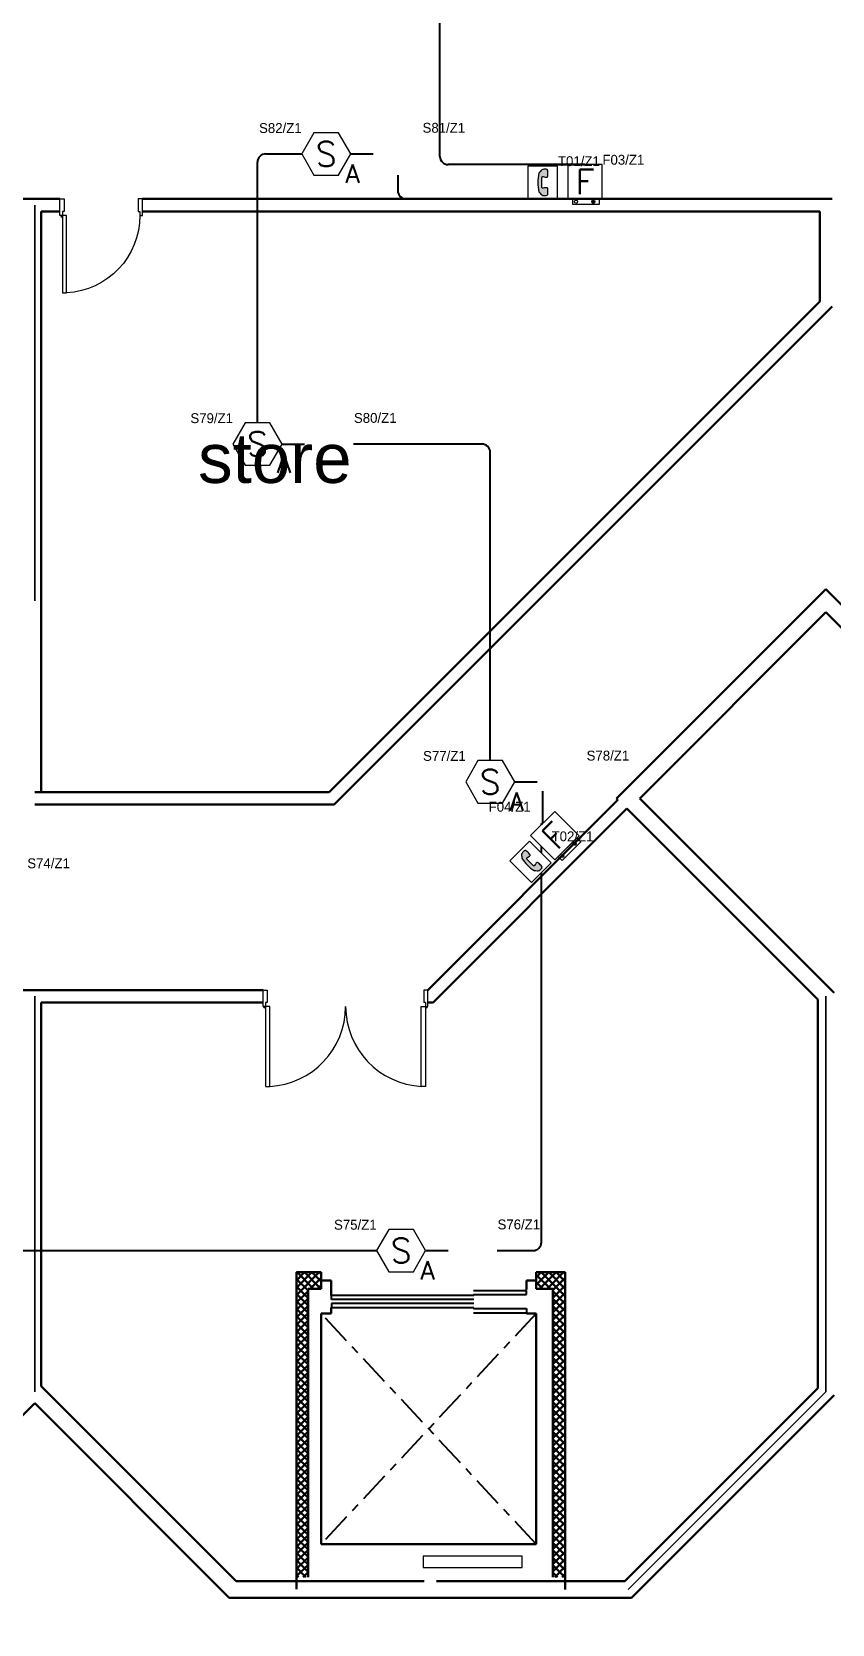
# Model space of a CAD drawing. Extents: x -59 to 582, y -1177 to 100.
# Drawn here: x 266.17 to 275.88, y -676.68 to -657.35 of the extents above; entities that cross this region are included whole.
import ezdxf
from ezdxf.enums import TextEntityAlignment as Align

# ---------------------------------------------------------------- set-up
doc = ezdxf.new("R2010")
doc.units = 0
doc.header["$LTSCALE"] = 0.15
doc.linetypes.add('CENTERX2', pattern=[4, 2.5, -0.5, 0.5, -0.5])
doc.layers.get('0').update_dxf_attribs({"color": 252})
for name, color, linetype in [('0 ARCH', 252, 'Continuous'), ('0 sockets', 252, 'Continuous'), ('AUTOINCR', 7, 'Continuous'), ('d1', 252, 'Continuous'), ('FIRE_LOOP', 7, 'Continuous')]:
    doc.layers.add(name, color=color, linetype=linetype)
for name, color, linetype, lineweight in [('anal', 252, 'Continuous', 20), ('DOOR', 252, 'Continuous', 20), ('elev', 252, 'Continuous', 9), ('T-FIRE-B', 4, 'Continuous', 0), ('T-TEXT', 2, 'Continuous', 0), ('wall', 252, 'Continuous', 30)]:
    doc.layers.add(name, color=color, linetype=linetype, lineweight=lineweight)
doc.styles.add('ROMAND', font='ROMAND.SHX')
doc.styles.add('ROMANS', font='ROMANS.shx', dxfattribs={"width": 0.8})
doc.styles.add('TEXT-NFP', font='simplex.shx')
pattern_1 = [(0, (0, 0), (0, 6.985), [5.08, -1.905]), (90, (0, 0), (-6.985, 4e-16), [5.08, -1.905])]

# ---------------------------------------------------------------- blocks, each defined once
blk = doc.blocks.new('WQ')
h = blk.add_hatch(color=6)
h.dxf.hatch_style = 1
h.paths.add_polyline_path([(-126.091, 5), (-126.091, -169.521), (126.091, -169.521), (126.091, 5)])
h.paths.add_polyline_path([(121.091, 0), (121.091, -164.521), (-121.091, -164.521), (-121.091, 0)], flags=16)
at = {"layer": '0 sockets', "color": 3, "style": 'ROMAND'}
blk.add_attdef('ACCESS_CONTROL', (-48.663, 7.622), '', height=7.973, dxfattribs=at)
blk = doc.blocks.new('D100')
at = {"layer": 'DOOR'}
for points in [[(0.03, 0.2), (0.03, 1.14), (0.078, 1.14), (0.078, 0.2)], [(0.03, 0.2), (0, 0.2), (0, 0), (0.05, 0), (0.05, 0.15), (0.03, 0.15)], [(0.97, 0.2), (1, 0.2), (1, 0), (0.95, 0), (0.95, 0.15), (0.97, 0.15)]]:
    blk.add_lwpolyline(points, close=True, dxfattribs=at)
blk.add_circle((0.02, 0.21), 0.01, dxfattribs=at)
blk.add_arc((0.029, 0.2), 0.941, 0.0029, 86.9663, dxfattribs=at)
blk = doc.blocks.new('ARCH')
at = {"layer": 'wall'}
h = blk.add_hatch(dxfattribs=at)
h.set_pattern_fill('ANSI37', color=256, scale=0.02, style=0)
h.set_pattern_definition([(45, (-280.2, 3), (-0.044901281, 0.044901281), []), (135, (-280.2, 3), (-0.044901281, -0.044901281), [])])
h.paths.add_polyline_path([(91.036, 342.849), (90.684, 342.849), (90.684, 342.649), (90.886, 342.649), (90.886, 339.15), (91.036, 339.15)])
h.paths.add_polyline_path([(87.914, 342.649), (88.074, 342.649), (88.074, 342.849), (87.774, 342.849), (87.774, 339.15), (87.914, 339.15)])
at = {"layer": 'anal'}
for p, q in [((84.6, 355.8), (84.6, 351)), ((84.6, 351), (84.6, 355.8)), ((84.6, 355.8), (84.6, 351)), ((84.6, 351), (84.6, 355.8)), ((84.6, 341.4), (84.6, 346.2)), ((84.6, 346.2), (84.6, 341.4)), ((84.6, 341.4), (84.6, 346.2)), ((84.6, 346.2), (84.6, 341.4)), ((94.2, 346.2), (94.2, 341.4)), ((94.2, 341.4), (94.2, 346.2)), ((94.2, 341.4), (91.8, 339)), ((91.8, 339), (94.2, 341.4))]:
    blk.add_line(p, q, dxfattribs=at)
at = {"layer": 'd1', "ltscale": 0.5}
for p, q in [((89.924, 342.629), (90.564, 342.629)), ((90.564, 342.579), (90.564, 342.629)), ((89.926, 342.569), (88.198, 342.569)), ((88.198, 342.519), (88.198, 342.569)), ((89.926, 342.519), (88.198, 342.519)), ((89.926, 342.469), (88.198, 342.469)), ((88.198, 342.469), (88.198, 342.419)), ((89.924, 342.579), (90.564, 342.579)), ((89.926, 342.419), (88.198, 342.419)), ((89.924, 342.409), (90.564, 342.409)), ((89.924, 342.359), (90.564, 342.359)), ((90.564, 342.409), (90.564, 342.359))]:
    blk.add_line(p, q, dxfattribs=at)
at = {"layer": 'd1', "linetype": 'CENTERX2'}
for p, q in [((90.684, 342.349), (88.074, 339.55)), ((90.684, 339.55), (88.074, 342.349))]:
    blk.add_line(p, q, dxfattribs=at)
at = {"layer": 'DOOR'}
for p, q in [((87.419, 346.125), (87.399, 346.125)), ((89.369, 346.275), (89.319, 346.275)), ((89.339, 346.125), (89.319, 346.125))]:
    blk.add_line(p, q, dxfattribs=at)
for points in [[(87.399, 346.075), (87.369, 346.075), (87.369, 346.275), (87.419, 346.275), (87.419, 346.125), (87.399, 346.125)], [(87.399, 346.075), (87.399, 345.105), (87.449, 345.105), (87.449, 346.075)], [(89.339, 346.075), (89.339, 345.105), (89.289, 345.105), (89.289, 346.075)]]:
    blk.add_lwpolyline(points, close=True, dxfattribs=at)
for points in [[(89.319, 346.275), (89.319, 346.125)], [(89.339, 346.125), (89.339, 346.075), (89.369, 346.075), (89.369, 346.275)]]:
    blk.add_lwpolyline(points, dxfattribs=at)
for centre in [(87.389, 346.065), (89.349, 346.065)]:
    blk.add_circle(centre, 0.01, dxfattribs=at)
for centre, start, end in [((87.399, 346.075), 272.9508, 0), ((89.342, 346.075), 180, 267.0492)]:
    blk.add_arc(centre, 0.971, start, end, dxfattribs=at)
at = {"layer": 'elev'}
for p, q in [((89.313, 339.403), (89.313, 339.267)), ((90.511, 339.403), (89.313, 339.403)), ((90.511, 339.267), (90.511, 339.403)), ((89.313, 339.267), (90.511, 339.267))]:
    blk.add_line(p, q, dxfattribs=at)
at = {"layer": 'wall'}
for p, q in [((84.675, 355.875), (83.85, 355.875)), ((84.904, 355.875), (84, 355.875)), ((94.275, 355.875), (85.904, 355.875)), ((84.675, 355.725), (84.675, 348.675)), ((84.904, 355.725), (84.675, 355.725)), ((94.125, 355.725), (85.904, 355.725)), ((94.125, 355.725), (94.125, 354.631)), ((94.125, 354.631), (88.169, 348.675)), ((94.275, 354.569), (88.231, 348.525)), ((94.2, 351.141), (91.659, 348.6)), ((96.641, 348.7), (94.2, 351.141)), ((94.2, 350.859), (91.941, 348.6)), ((96.559, 348.5), (94.2, 350.859)), ((88.169, 348.675), (84.6, 348.675)), ((88.231, 348.525), (84.6, 348.525)), ((91.676, 348.582), (89.369, 346.275)), ((91.782, 348.476), (89.431, 346.125)), ((91.659, 348.6), (91.676, 348.582)), ((91.782, 348.476), (94.1, 346.159)), ((91.941, 348.6), (94.3, 346.241)), ((86.925, 346.275), (80.925, 346.275)), ((84.675, 346.125), (84.675, 342.675)), ((87.369, 346.125), (84.675, 346.125)), ((87.369, 346.275), (86.4, 346.275)), ((87.369, 346.125), (86.4, 346.125)), ((89.431, 346.125), (89.369, 346.125)), ((94.1, 346.159), (94.1, 342.675)), ((88.074, 342.849), (87.774, 342.849)), ((87.774, 342.849), (87.774, 339.005)), ((88.074, 342.649), (88.074, 342.849)), ((90.684, 342.649), (90.684, 342.849)), ((90.684, 342.649), (90.684, 342.849)), ((91.036, 342.849), (90.684, 342.849)), ((91.036, 342.849), (90.684, 342.849)), ((91.036, 339), (91.036, 342.849)), ((84.675, 342.689), (84.675, 341.466)), ((87.914, 342.649), (87.914, 339.15)), ((88.074, 342.649), (87.914, 342.649)), ((88.194, 342.749), (88.074, 342.749)), ((88.194, 342.569), (88.194, 342.749)), ((90.564, 342.639), (90.564, 342.749)), ((90.564, 342.749), (90.684, 342.749)), ((90.888, 342.649), (90.684, 342.649)), ((90.886, 342.649), (90.684, 342.649)), ((90.886, 339.15), (90.886, 342.649)), ((94.1, 342.686), (94.1, 341.441)), ((88.074, 342.349), (88.074, 339.55)), ((88.074, 342.349), (88.194, 342.349)), ((88.194, 342.349), (88.194, 342.42)), ((88.194, 342.409), (88.194, 342.349)), ((90.564, 342.349), (90.684, 342.349)), ((90.684, 339.55), (90.684, 342.349)), ((87.041, 339.1), (84.675, 341.466)), ((94.1, 341.441), (91.759, 339.1)), ((94.3, 341.359), (91.841, 338.9)), ((84.6, 341.259), (82.241, 338.9)), ((86.959, 338.9), (84.6, 341.259)), ((88.074, 339.55), (90.684, 339.55)), ((89.325, 339.1), (87.041, 339.1)), ((91.759, 339.1), (89.475, 339.1)), ((91.841, 338.9), (86.959, 338.9))]:
    blk.add_line(p, q, dxfattribs=at)
at = {"layer": 'anal', "xscale": -1, "rotation": 180}
blk.add_blockref('D100', (84.904, 355.875), dxfattribs=at)
at = {"layer": 'd1', "insert": (86.58, 353.029), "char_height": 0.6, "width": 6.0636, "attachment_point": 1}
blk.add_mtext('{\\fArial|b0|i0|c0|p34;store}', dxfattribs=at)
blk = doc.blocks.new('dressable smoke detectore above false ceiling')
blk.add_lwpolyline([(200, 0), (100, 173), (-100, 173), (-200, 0), (-100, -173), (100, -173)], close=True)
at = {"layer": 'T-TEXT', "style": 'ROMANS'}
blk.add_attdef('S', text='', height=200, dxfattribs=at).set_placement((0, 0, 0), align=Align.MIDDLE)
blk.add_attdef('A', text='', height=150, dxfattribs=at).set_placement((215, -161), align=Align.MIDDLE_CENTER)
blk = doc.blocks.new('*U262')
h = blk.add_hatch()
h.set_pattern_fill('ANGLE', color=3)
h.set_pattern_definition(pattern_1)
h.paths.add_polyline_path([(56, -302, 1), (81, -302, 1)])
blk.add_lwpolyline([(-140, -280), (140, -280), (140, 0), (-140, 0)], close=True)
at = {"color": 3}
blk.add_lwpolyline([(-99, -280), (116, -280), (116, -326), (-99, -326)], close=True, dxfattribs=at)
for centre in [(-73, -302), (68, -302)]:
    blk.add_circle(centre, 12.3, dxfattribs=at)
at = {"layer": 'T-TEXT', "style": 'TEXT-NFP'}
blk.add_attdef('F', text='', height=200, dxfattribs=at).set_placement((0, -140, 0), align=Align.MIDDLE)
blk = doc.blocks.new('*U243')
h = blk.add_hatch()
h.set_pattern_fill('ANGLE', color=3)
h.set_pattern_definition(pattern_1)
h.paths.add_polyline_path([(56, -302, 1), (81, -302, 1)])
blk.add_lwpolyline([(-140, -280), (140, -280), (140, 0), (-140, 0)], close=True)
at = {"color": 3}
blk.add_lwpolyline([(-99, -280), (116, -280), (116, -326), (-99, -326)], close=True, dxfattribs=at)
for centre in [(-73, -302), (68, -302)]:
    blk.add_circle(centre, 12.3, dxfattribs=at)
at = {"layer": 'T-TEXT', "style": 'TEXT-NFP'}
blk.add_attdef('F', text='', height=200, dxfattribs=at).set_placement((0, -140, 0), align=Align.MIDDLE)
blk = doc.blocks.new('*U248')
h = blk.add_hatch(color=256)
h.dxf.hatch_style = 1
edge = h.paths.add_edge_path()
edge.add_arc((33, 257), 14.1, 13.6021, 92.3161)
edge.add_line((32, 271), (11, 271))
edge.add_arc((13, 231), 40.2, 92.7442, 154.2215)
edge.add_arc((-28, 250), 4.89, 309.2722, 334.2215, ccw=False)
edge.add_arc((-64, 281), 52.1, 306.6096, 318.7251, ccw=False)
edge.add_arc((-30, 235), 4.89, 115.3605, 167.8134)
edge.add_arc((352, 152), 396, 167.8076, 180.2975)
edge.add_arc((348, 148), 392, 179.7012, 192.2669)
edge.add_arc((-30, 66), 4.89, 193.2566, 244.6491)
edge.add_arc((-67, 18), 54.9, 39.8251, 51.6228, ccw=False)
edge.add_arc((-28, 50), 4.89, 25.7785, 50.7278, ccw=False)
edge.add_arc((13, 69), 40.2, 205.7785, 267.2558)
edge.add_line((11, 29), (32, 29))
edge.add_arc((33, 43), 14.1, 267.6839, 346.3979)
edge.add_arc((-161, 67), 209, 352.6045, 365.9008)
edge.add_arc((13, 87), 34.4, 1.9401, 17.7739)
edge.add_arc((41, 96), 4.89, 18.4909, 87.0716)
edge.add_arc((30, 28), 74.3, 81.4234, 109.9904)
edge.add_arc((2, 102), 4.89, 250.3513, 295.2423, ccw=False)
edge.add_arc((1, 106), 8.65, 174.514, 266.9586, ccw=False)
edge.add_arc((-1022, 147), 1015, 357.7161, 360.1614)
edge.add_arc((-1022, 153), 1015, 359.8386, 362.2839)
edge.add_arc((3, 194), 10.1, 100.6325, 185.9952, ccw=False)
edge.add_arc((2, 200), 4.89, 64.7577, 109.6487, ccw=False)
edge.add_arc((33, 273), 75, 247.791, 276.6818)
edge.add_arc((41, 204), 4.89, 279.9761, 341.5091)
edge.add_arc((13, 213), 34.4, 342.2261, 358.0599)
edge.add_arc((-161, 233), 209, 354.0992, 367.3955)
for p, q in [((137, 300), (-137, 300)), ((-137, 300), (-137, 0)), ((137, 0), (137, 300)), ((-137, 0), (137, 0))]:
    blk.add_line(p, q)
blk.add_lwpolyline([(46, 260, 0.357628), (32, 271), (11, 271, 0.27487), (-23, 248, -0.109294), (-24, 247, -0.052913), (-33, 239, 0.232951), (-35, 236, 0.054551), (-44, 150, 0.054883), (-35, 65, 0.228078), (-33, 61, -0.051523), (-24, 53, -0.109294), (-23, 52, 0.27487), (11, 29), (32, 29, 0.357628), (46, 40, 0.058081), (47, 88, 0.069198), (45, 98, 0.308503), (41, 101, 0.125296), (4, 97, -0.198418), (1, 97, -0.426767), (-7, 107, 0.01067), (-7, 150, 0.01067), (-7, 193, -0.390702), (1, 204, -0.198418), (4, 204, 0.126732), (42, 199, 0.275132), (45, 202, 0.069198), (47, 212, 0.058081)], format="xyb", close=True)
blk = doc.blocks.new('*U249')
h = blk.add_hatch(color=256)
h.dxf.hatch_style = 1
edge = h.paths.add_edge_path()
edge.add_arc((33, 257), 14.1, 13.6021, 92.3161)
edge.add_line((32, 271), (11, 271))
edge.add_arc((13, 231), 40.2, 92.7442, 154.2215)
edge.add_arc((-28, 250), 4.89, 309.2722, 334.2215, ccw=False)
edge.add_arc((-64, 281), 52.1, 306.6096, 318.7251, ccw=False)
edge.add_arc((-30, 235), 4.89, 115.3605, 167.8134)
edge.add_arc((352, 152), 396, 167.8076, 180.2975)
edge.add_arc((348, 148), 392, 179.7012, 192.2669)
edge.add_arc((-30, 66), 4.89, 193.2566, 244.6491)
edge.add_arc((-67, 18), 54.9, 39.8251, 51.6228, ccw=False)
edge.add_arc((-28, 50), 4.89, 25.7785, 50.7278, ccw=False)
edge.add_arc((13, 69), 40.2, 205.7785, 267.2558)
edge.add_line((11, 29), (32, 29))
edge.add_arc((33, 43), 14.1, 267.6839, 346.3979)
edge.add_arc((-161, 67), 209, 352.6045, 365.9008)
edge.add_arc((13, 87), 34.4, 1.9401, 17.7739)
edge.add_arc((41, 96), 4.89, 18.4909, 87.0716)
edge.add_arc((30, 28), 74.3, 81.4234, 109.9904)
edge.add_arc((2, 102), 4.89, 250.3513, 295.2423, ccw=False)
edge.add_arc((1, 106), 8.65, 174.514, 266.9586, ccw=False)
edge.add_arc((-1022, 147), 1015, 357.7161, 360.1614)
edge.add_arc((-1022, 153), 1015, 359.8386, 362.2839)
edge.add_arc((3, 194), 10.1, 100.6325, 185.9952, ccw=False)
edge.add_arc((2, 200), 4.89, 64.7577, 109.6487, ccw=False)
edge.add_arc((33, 273), 75, 247.791, 276.6818)
edge.add_arc((41, 204), 4.89, 279.9761, 341.5091)
edge.add_arc((13, 213), 34.4, 342.2261, 358.0599)
edge.add_arc((-161, 233), 209, 354.0992, 367.3955)
for p, q in [((137, 300), (-137, 300)), ((-137, 300), (-137, 0)), ((137, 0), (137, 300)), ((-137, 0), (137, 0))]:
    blk.add_line(p, q)
blk.add_lwpolyline([(46, 260, 0.357628), (32, 271), (11, 271, 0.27487), (-23, 248, -0.109294), (-24, 247, -0.052913), (-33, 239, 0.232951), (-35, 236, 0.054551), (-44, 150, 0.054883), (-35, 65, 0.228078), (-33, 61, -0.051523), (-24, 53, -0.109294), (-23, 52, 0.27487), (11, 29), (32, 29, 0.357628), (46, 40, 0.058081), (47, 88, 0.069198), (45, 98, 0.308503), (41, 101, 0.125296), (4, 97, -0.198418), (1, 97, -0.426767), (-7, 107, 0.01067), (-7, 150, 0.01067), (-7, 193, -0.390702), (1, 204, -0.198418), (4, 204, 0.126732), (42, 199, 0.275132), (45, 202, 0.069198), (47, 212, 0.058081)], format="xyb", close=True)

msp = doc.modelspace()

# ---------------------------------------------------------------- linework, layer by layer
at = {"layer": 'FIRE_LOOP', "color": 3}
for p, q in [((271.125, -658.862), (271.125, -654.095)), ((268.911, -662.095), (268.911, -658.932)), ((269.011, -658.832), (269.447, -658.832)), ((270.042, -658.832), (270.316, -658.832)), ((272.885, -658.962), (271.225, -658.962)), ((272.389, -658.962), (272.885, -658.962)), ((270.613, -659.09), (270.613, -659.277)), ((272.372, -658.98), (272.372, -658.979)), ((270.713, -659.377), (272.372, -659.377)), ((272.372, -659.377), (272.372, -659.377)), ((269.209, -662.353), (269.482, -662.353)), ((271.635, -662.353), (270.077, -662.353)), ((271.735, -666.194), (271.735, -662.453)), ((272.033, -666.452), (272.306, -666.452)), ((272.372, -666.958), (272.372, -666.566)), ((272.356, -666.974), (272.356, -666.958)), ((272.356, -666.958), (272.372, -666.958)), ((272.356, -667.316), (272.356, -667.236)), ((272.356, -667.556), (272.356, -667.556)), ((272.356, -672.041), (272.356, -667.556)), ((265.028, -672.141), (270.357, -672.141)), ((270.952, -672.141), (271.226, -672.141)), ((271.821, -672.141), (272.256, -672.141))]:
    msp.add_line(p, q, dxfattribs=at)
for centre, radius, start, end in [((269.011, -658.932), 0.1, 90, 180), ((271.225, -658.862), 0.1, 180, 270), ((272.389, -658.979), 0.017, 90, 180), ((270.713, -659.277), 0.1, 180, 270), ((271.635, -662.453), 0.1, 0, 90), ((272.256, -672.041), 0.1, 270, 0)]:
    msp.add_arc(centre, radius, start, end, dxfattribs=at)

# ---------------------------------------------------------------- block references
at = {"layer": '0 ARCH', "color": 3}
msp.add_blockref('ARCH', (181.61, -1015.254), dxfattribs=at)
at = {"layer": '0 sockets', "color": 3}
msp.add_blockref('WQ', (244.611, -582.756), dxfattribs=at)
at = {"layer": 'T-FIRE-B', "color": 2, "xscale": 0.001487761816891826, "yscale": 0.001487761816891826, "zscale": 0.001487761816891826}
for p in [(269.745, -658.832), (268.911, -662.353), (271.735, -666.452), (270.654, -672.141)]:
    msp.add_blockref('dressable smoke detectore above false ceiling', p, dxfattribs=at).add_auto_attribs({'S': 'S', 'A': 'A'})
at = {"layer": 'T-FIRE-B', "xscale": 0.001487761816891826, "yscale": 0.001487761816891826, "zscale": 0.001487761816891826}
msp.add_blockref('*U243', (272.885, -658.962), dxfattribs=at).add_auto_attribs({'F': 'F'})
at = {"layer": 'T-FIRE-B', "color": 3, "xscale": 0.001326103487042799, "yscale": 0.001326103487042799, "zscale": 0.001326103487042799}
msp.add_blockref('*U248', (272.372, -659.377), dxfattribs=at)
at = {"layer": 'T-FIRE-B', "xscale": 0.001487761816891826, "yscale": 0.001487761816891826, "zscale": 0.001487761816891826, "rotation": 44.91391863627783}
msp.add_blockref('*U262', (272.372, -666.958), dxfattribs=at).add_auto_attribs({'F': 'F'})
at = {"layer": 'T-FIRE-B', "color": 3, "xscale": 0.001239481751844911, "yscale": 0.001239481751844911, "zscale": 0.001239481751844911, "rotation": 44.91391863627736}
msp.add_blockref('*U249', (272.356, -667.556), dxfattribs=at)

# ---------------------------------------------------------------- texts
at = {"layer": 'AUTOINCR', "color": 2}
for s, p in [('S82/Z1', (269.447, -658.614)), ('S79/Z1', (268.614, -662.135)), ('S77/Z1', (271.438, -666.234)), ('S75/Z1', (270.357, -671.924))]:
    msp.add_text(s, height=0.12, dxfattribs=at).set_placement(p, align=Align.BOTTOM_RIGHT)
for s, p in [('S81/Z1', (270.914, -658.611)), ('S80/Z1', (270.081, -662.132)), ('S78/Z1', (272.905, -666.23)), ('S74/Z1', (266.117, -667.537)), ('S76/Z1', (271.824, -671.92))]:
    msp.add_text(s, height=0.12, dxfattribs=at).set_placement(p, align=Align.BOTTOM_LEFT)
at = {"layer": 'AUTOINCR', "color": 3}
for s, p in [('T01/Z1', (272.557, -659.016)), ('T02/Z1', (272.48, -667.21))]:
    msp.add_text(s, height=0.12, dxfattribs=at).set_placement(p, align=Align.BOTTOM_LEFT)
at = {"layer": 'AUTOINCR', "color": 1}
msp.add_text('F03/Z1', height=0.12, dxfattribs=at).set_placement((273.097, -658.999), align=Align.BOTTOM_LEFT)
msp.add_text('F04/Z1', height=0.12, dxfattribs=at).set_placement((272.225, -666.851), align=Align.BOTTOM_RIGHT)

doc.saveas('drawing.dxf')
